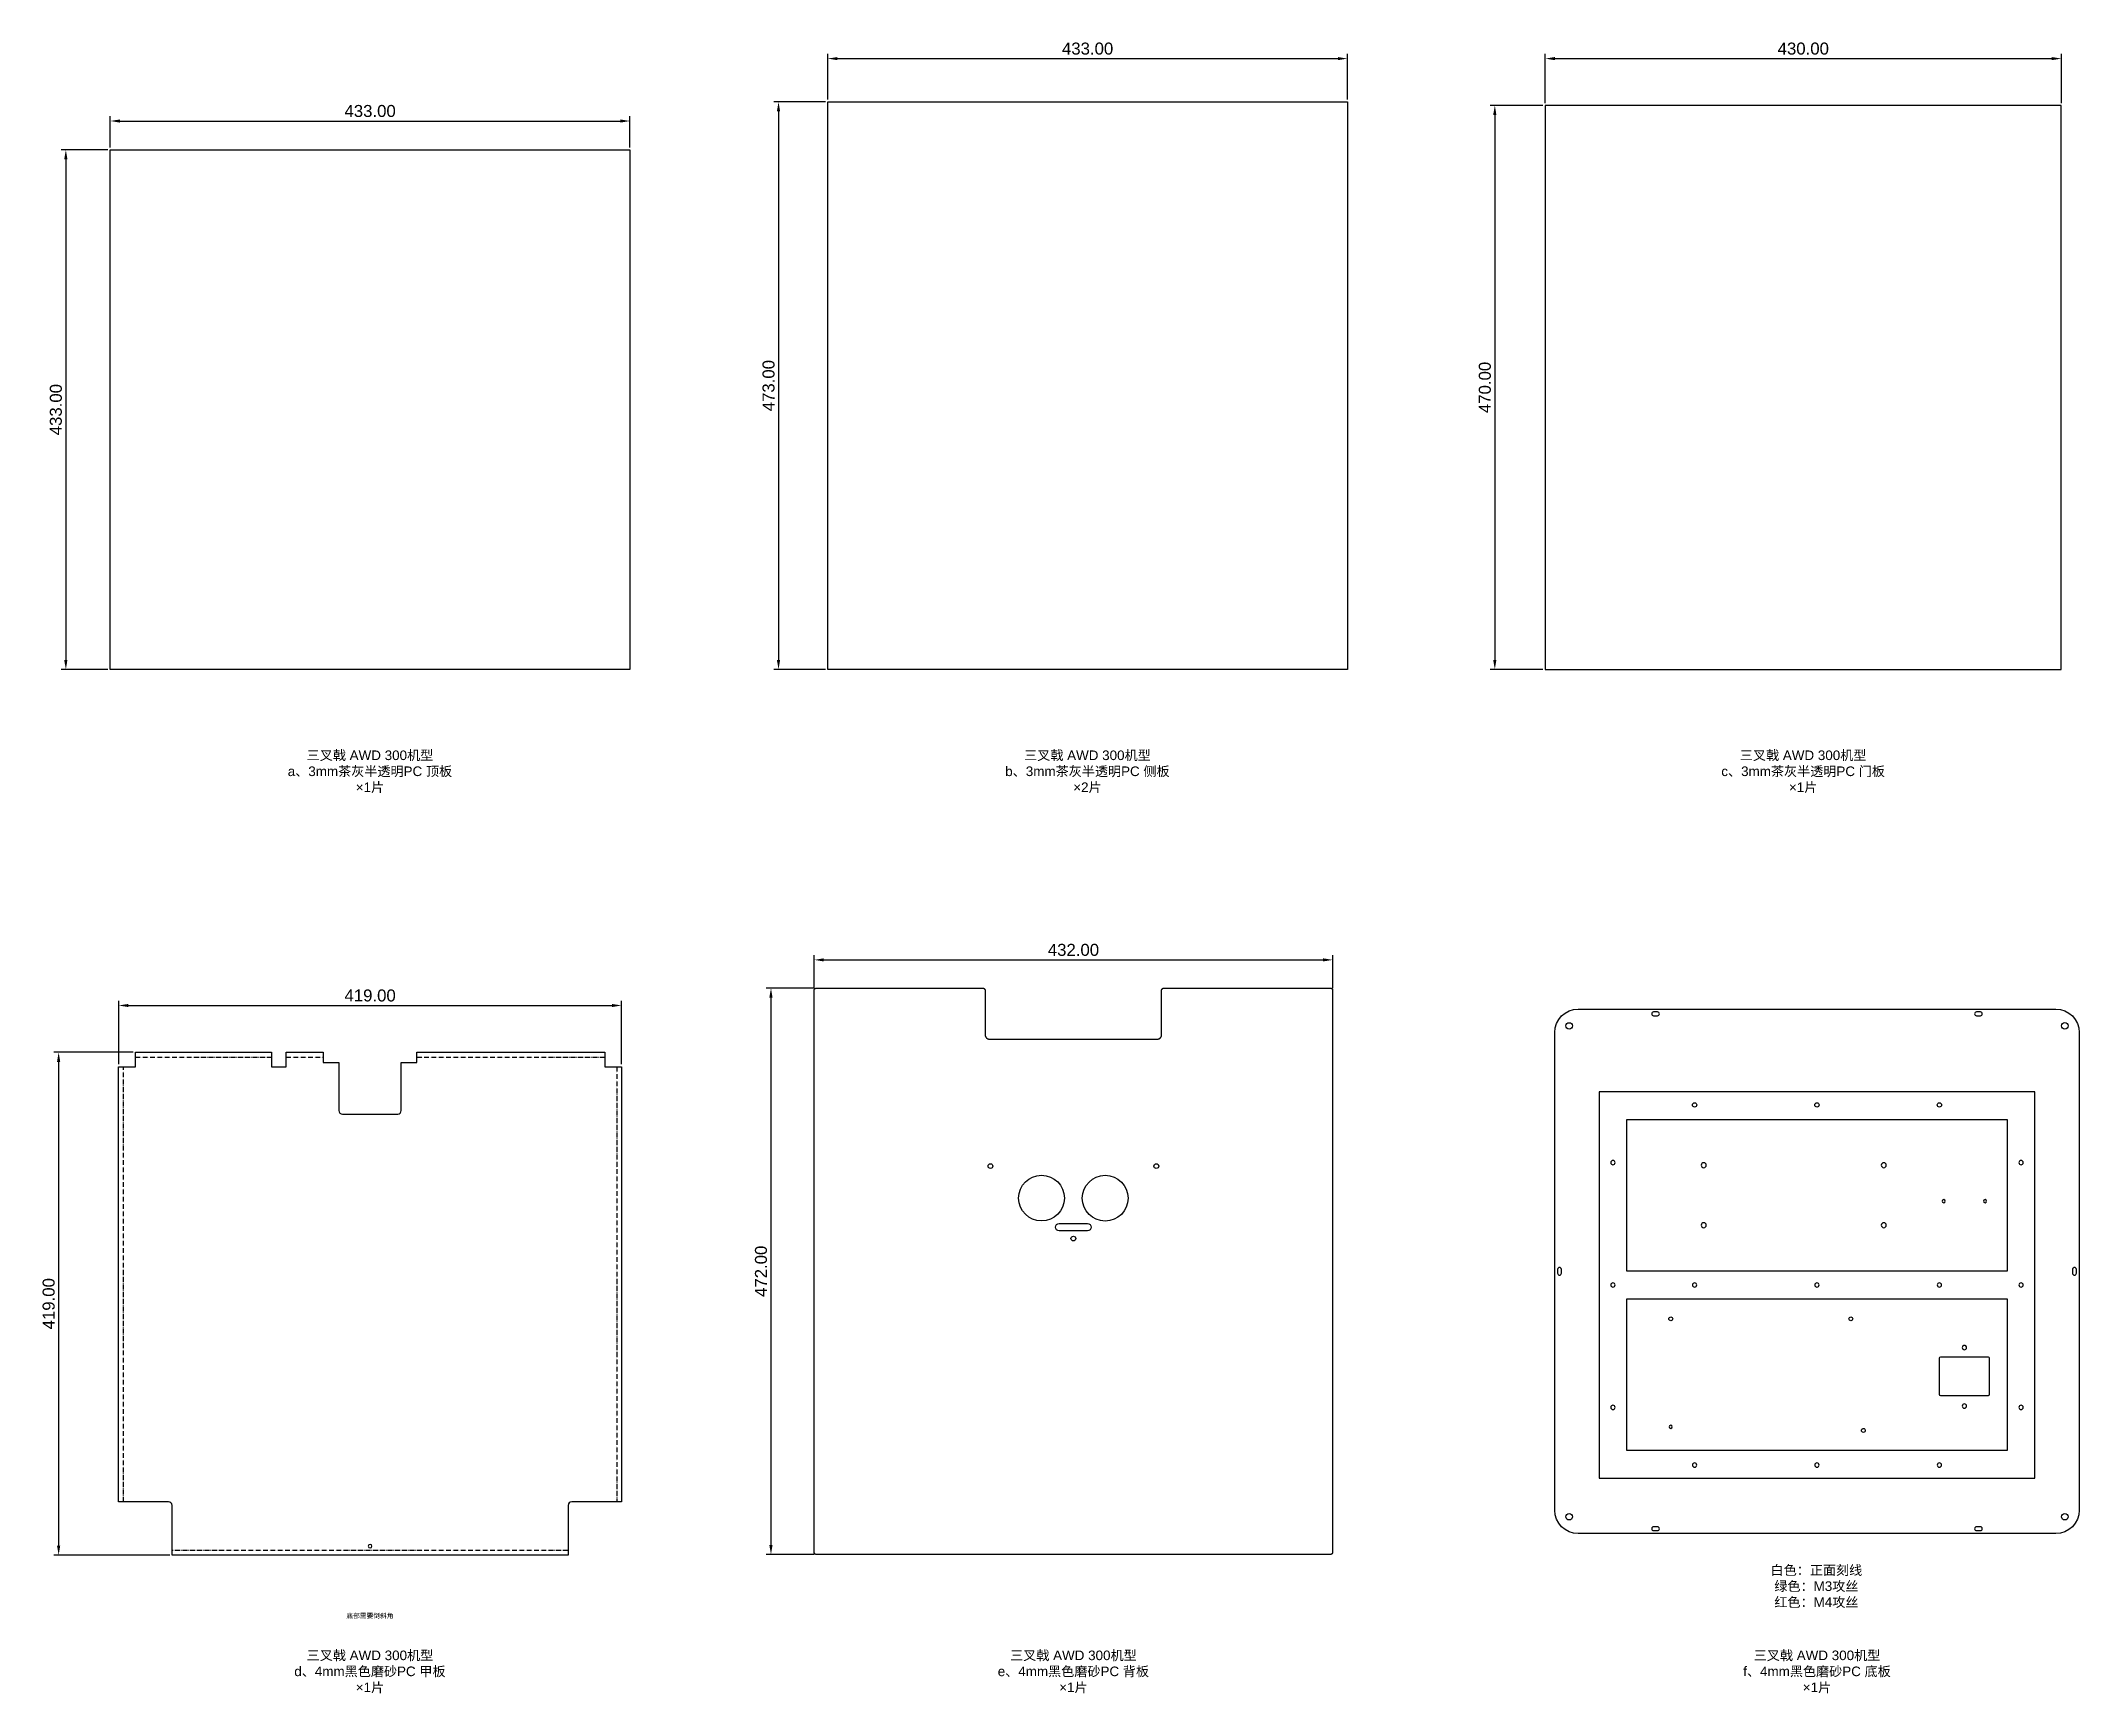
# Model space of a CAD drawing. Header units: millimetres. Extents: x -770 to 928, y -895 to 482.
import ezdxf

# ---------------------------------------------------------------- set-up
doc = ezdxf.new("R2010")
doc.units = ezdxf.units.MM
doc.header["$MEASUREMENT"] = 0
doc.linetypes.add('DashDot', pattern=[6, 4, -1, 0, -1])
doc.layers.add('°Ë¡¢µçÆ÷²Ö', color=7, linetype='Continuous')
doc.layers.add('¶þ¡¢Ãæ°å²¿·Ö$1.PC Ãæ°å²¿·Ö', color=7, linetype='Continuous')
doc.styles.add('Arial Regular', font='arial.ttf')
doc.dimstyles.new('Ä¬ÈÏÖµ', dxfattribs={"dimscale": 4, "dimtxt": 2.5, "dimasz": 2, "dimexe": 1, "dimexo": 0.5, "dimgap": 0.8, "dimtad": 1, "dimtoh": 1, "dimzin": 1, "dimdsep": 46, "dimtxsty": 'Arial Regular', "dimcen": 0.5, "dimadec": 1, "dimazin": 1, "dimtfac": 1, "dimtdec": 4, "dimtix": 1, "dimtofl": 0, "dimtmove": 1, "dimatfit": 3, "dimfxl": 0, "dimtolj": 1, "dimtzin": 1, "dimarcsym": 0})

# ---------------------------------------------------------------- blocks, each defined once
blk = doc.blocks.new('*D1')
at = {"layer": 'Defpoints', "color": 0}
for p in [(306.5, -283.5), (-125.5, -309), (306.5, -309)]:
    blk.add_point(p, dxfattribs=at)
at = {"layer": '¶þ¡¢Ãæ°å²¿·Ö$1.PC Ãæ°å²¿·Ö', "color": 0, "lineweight": -2}
for p, q in [((-125.5, -307), (-125.5, -279.5)), ((-117.5, -283.5), (298.5, -283.5)), ((306.5, -307), (306.5, -279.5))]:
    blk.add_line(p, q, dxfattribs=at)
at = {"layer": '¶þ¡¢Ãæ°å²¿·Ö$1.PC Ãæ°å²¿·Ö', "color": 0}
for points in [[(-117.5, -282.2), (-117.5, -284.8), (-125.5, -283.5)], [(298.5, -284.8), (298.5, -282.2), (306.5, -283.5)]]:
    blk.add_solid(points, dxfattribs=at)
at = {"layer": '¶þ¡¢Ãæ°å²¿·Ö$1.PC Ãæ°å²¿·Ö', "color": 0, "insert": (90.5, -275.2), "char_height": 10, "attachment_point": 5, "style": 'Arial Regular'}
blk.add_mtext('\\A1;432.00', dxfattribs=at)
blk = doc.blocks.new('*D2')
at = {"layer": 'Defpoints', "color": 0}
for p in [(-691, -360.5), (-755, -779.5), (-660.5, -779.5)]:
    blk.add_point(p, dxfattribs=at)
at = {"layer": '¶þ¡¢Ãæ°å²¿·Ö$1.PC Ãæ°å²¿·Ö', "color": 0, "lineweight": -2}
for p, q in [((-693, -360.5), (-759, -360.5)), ((-755, -368.5), (-755, -771.5)), ((-662.5, -779.5), (-759, -779.5))]:
    blk.add_line(p, q, dxfattribs=at)
at = {"layer": '¶þ¡¢Ãæ°å²¿·Ö$1.PC Ãæ°å²¿·Ö', "color": 0}
for points in [[(-753.7, -368.5), (-756.4, -368.5), (-755, -360.5)], [(-756.4, -771.5), (-753.7, -771.5), (-755, -779.5)]]:
    blk.add_solid(points, dxfattribs=at)
at = {"layer": '¶þ¡¢Ãæ°å²¿·Ö$1.PC Ãæ°å²¿·Ö', "color": 0, "insert": (-763.3, -570), "char_height": 10, "attachment_point": 5, "rotation": 90, "style": 'Arial Regular'}
blk.add_mtext('\\A1;419.00', dxfattribs=at)
blk = doc.blocks.new('*D3')
at = {"layer": 'Defpoints', "color": 0}
for p in [(-286, -321.5), (-705, -372.5), (-286, -372.5)]:
    blk.add_point(p, dxfattribs=at)
at = {"layer": '¶þ¡¢Ãæ°å²¿·Ö$1.PC Ãæ°å²¿·Ö', "color": 0, "lineweight": -2}
for p, q in [((-705, -370.5), (-705, -317.5)), ((-697, -321.5), (-294, -321.5)), ((-286, -370.5), (-286, -317.5))]:
    blk.add_line(p, q, dxfattribs=at)
at = {"layer": '¶þ¡¢Ãæ°å²¿·Ö$1.PC Ãæ°å²¿·Ö', "color": 0}
for points in [[(-697, -320.2), (-697, -322.8), (-705, -321.5)], [(-294, -322.8), (-294, -320.2), (-286, -321.5)]]:
    blk.add_solid(points, dxfattribs=at)
at = {"layer": '¶þ¡¢Ãæ°å²¿·Ö$1.PC Ãæ°å²¿·Ö', "color": 0, "insert": (-495.5, -313.2), "char_height": 10, "attachment_point": 5, "style": 'Arial Regular'}
blk.add_mtext('\\A1;419.00', dxfattribs=at)
blk = doc.blocks.new('*D4')
at = {"layer": 'Defpoints', "color": 0}
for p in [(483.6, 428.5), (441.6, -41.5), (483.6, -41.5)]:
    blk.add_point(p, dxfattribs=at)
at = {"layer": '¶þ¡¢Ãæ°å²¿·Ö$1.PC Ãæ°å²¿·Ö', "color": 0, "lineweight": -2}
for p, q in [((481.6, 428.5), (437.6, 428.5)), ((441.6, 420.5), (441.6, -33.5)), ((481.6, -41.5), (437.6, -41.5))]:
    blk.add_line(p, q, dxfattribs=at)
at = {"layer": '¶þ¡¢Ãæ°å²¿·Ö$1.PC Ãæ°å²¿·Ö', "color": 0}
for points in [[(442.9, 420.5), (440.2, 420.5), (441.6, 428.5)], [(440.2, -33.5), (442.9, -33.5), (441.6, -41.5)]]:
    blk.add_solid(points, dxfattribs=at)
at = {"layer": '¶þ¡¢Ãæ°å²¿·Ö$1.PC Ãæ°å²¿·Ö', "color": 0, "insert": (433.3, 193.5), "char_height": 10, "attachment_point": 5, "rotation": 90, "style": 'Arial Regular'}
blk.add_mtext('\\A1;470.00', dxfattribs=at)
blk = doc.blocks.new('*D5')
at = {"layer": 'Defpoints', "color": 0}
for p in [(913.6, 467.5), (483.6, 428.5), (913.6, 428.5)]:
    blk.add_point(p, dxfattribs=at)
at = {"layer": '¶þ¡¢Ãæ°å²¿·Ö$1.PC Ãæ°å²¿·Ö', "color": 0, "lineweight": -2}
for p, q in [((483.6, 430.5), (483.6, 471.5)), ((491.6, 467.5), (905.6, 467.5)), ((913.6, 430.5), (913.6, 471.5))]:
    blk.add_line(p, q, dxfattribs=at)
at = {"layer": '¶þ¡¢Ãæ°å²¿·Ö$1.PC Ãæ°å²¿·Ö', "color": 0}
for points in [[(491.6, 468.8), (491.6, 466.2), (483.6, 467.5)], [(905.6, 466.2), (905.6, 468.8), (913.6, 467.5)]]:
    blk.add_solid(points, dxfattribs=at)
at = {"layer": '¶þ¡¢Ãæ°å²¿·Ö$1.PC Ãæ°å²¿·Ö', "color": 0, "insert": (698.6, 475.8), "char_height": 10, "attachment_point": 5, "style": 'Arial Regular'}
blk.add_mtext('\\A1;430.00', dxfattribs=at)
blk = doc.blocks.new('*D6')
at = {"layer": 'Defpoints', "color": 0}
for p in [(-114.2, 431.5), (-155.2, -41.5), (-114.2, -41.5)]:
    blk.add_point(p, dxfattribs=at)
at = {"layer": '¶þ¡¢Ãæ°å²¿·Ö$1.PC Ãæ°å²¿·Ö', "color": 0, "lineweight": -2}
for p, q in [((-116.2, 431.5), (-159.2, 431.5)), ((-155.2, 423.5), (-155.2, -33.5)), ((-116.2, -41.5), (-159.2, -41.5))]:
    blk.add_line(p, q, dxfattribs=at)
at = {"layer": '¶þ¡¢Ãæ°å²¿·Ö$1.PC Ãæ°å²¿·Ö', "color": 0}
for points in [[(-153.9, 423.5), (-156.6, 423.5), (-155.2, 431.5)], [(-156.6, -33.5), (-153.9, -33.5), (-155.2, -41.5)]]:
    blk.add_solid(points, dxfattribs=at)
at = {"layer": '¶þ¡¢Ãæ°å²¿·Ö$1.PC Ãæ°å²¿·Ö', "color": 0, "insert": (-163.5, 195), "char_height": 10, "attachment_point": 5, "rotation": 90, "style": 'Arial Regular'}
blk.add_mtext('\\A1;473.00', dxfattribs=at)
blk = doc.blocks.new('*D7')
at = {"layer": 'Defpoints', "color": 0}
for p in [(318.8, 467.5), (-114.2, 431.5), (318.8, 431.5)]:
    blk.add_point(p, dxfattribs=at)
at = {"layer": '¶þ¡¢Ãæ°å²¿·Ö$1.PC Ãæ°å²¿·Ö', "color": 0, "lineweight": -2}
for p, q in [((-114.2, 433.5), (-114.2, 471.5)), ((-106.2, 467.5), (310.8, 467.5)), ((318.8, 433.5), (318.8, 471.5))]:
    blk.add_line(p, q, dxfattribs=at)
at = {"layer": '¶þ¡¢Ãæ°å²¿·Ö$1.PC Ãæ°å²¿·Ö', "color": 0}
for points in [[(-106.2, 468.8), (-106.2, 466.2), (-114.2, 467.5)], [(310.8, 466.2), (310.8, 468.8), (318.8, 467.5)]]:
    blk.add_solid(points, dxfattribs=at)
at = {"layer": '¶þ¡¢Ãæ°å²¿·Ö$1.PC Ãæ°å²¿·Ö', "color": 0, "insert": (102.3, 475.8), "char_height": 10, "attachment_point": 5, "style": 'Arial Regular'}
blk.add_mtext('\\A1;433.00', dxfattribs=at)
blk = doc.blocks.new('*D8')
at = {"layer": 'Defpoints', "color": 0}
for p in [(-712, 391.5), (-749, -41.5), (-712, -41.5)]:
    blk.add_point(p, dxfattribs=at)
at = {"layer": '¶þ¡¢Ãæ°å²¿·Ö$1.PC Ãæ°å²¿·Ö', "color": 0, "lineweight": -2}
for p, q in [((-714, 391.5), (-753, 391.5)), ((-749, 383.5), (-749, -33.5)), ((-714, -41.5), (-753, -41.5))]:
    blk.add_line(p, q, dxfattribs=at)
at = {"layer": '¶þ¡¢Ãæ°å²¿·Ö$1.PC Ãæ°å²¿·Ö', "color": 0}
for points in [[(-747.7, 383.5), (-750.4, 383.5), (-749, 391.5)], [(-750.4, -33.5), (-747.7, -33.5), (-749, -41.5)]]:
    blk.add_solid(points, dxfattribs=at)
at = {"layer": '¶þ¡¢Ãæ°å²¿·Ö$1.PC Ãæ°å²¿·Ö', "color": 0, "insert": (-757.3, 175), "char_height": 10, "attachment_point": 5, "rotation": 90, "style": 'Arial Regular'}
blk.add_mtext('\\A1;433.00', dxfattribs=at)
blk = doc.blocks.new('*D9')
at = {"layer": 'Defpoints', "color": 0}
for p in [(-279, 415.5), (-712, 391.5), (-279, 391.5)]:
    blk.add_point(p, dxfattribs=at)
at = {"layer": '¶þ¡¢Ãæ°å²¿·Ö$1.PC Ãæ°å²¿·Ö', "color": 0, "lineweight": -2}
for p, q in [((-712, 393.5), (-712, 419.5)), ((-704, 415.5), (-287, 415.5)), ((-279, 393.5), (-279, 419.5))]:
    blk.add_line(p, q, dxfattribs=at)
at = {"layer": '¶þ¡¢Ãæ°å²¿·Ö$1.PC Ãæ°å²¿·Ö', "color": 0}
for points in [[(-704, 416.8), (-704, 414.2), (-712, 415.5)], [(-287, 414.2), (-287, 416.8), (-279, 415.5)]]:
    blk.add_solid(points, dxfattribs=at)
at = {"layer": '¶þ¡¢Ãæ°å²¿·Ö$1.PC Ãæ°å²¿·Ö', "color": 0, "insert": (-495.5, 423.8), "char_height": 10, "attachment_point": 5, "style": 'Arial Regular'}
blk.add_mtext('\\A1;433.00', dxfattribs=at)
blk = doc.blocks.new('*D10')
at = {"layer": 'Defpoints', "color": 0}
for p in [(-123.5, -307), (-161.5, -779), (-123.5, -779)]:
    blk.add_point(p, dxfattribs=at)
at = {"layer": '¶þ¡¢Ãæ°å²¿·Ö$1.PC Ãæ°å²¿·Ö', "color": 0, "lineweight": -2}
for p, q in [((-125.5, -307), (-165.5, -307)), ((-161.5, -315), (-161.5, -771)), ((-125.5, -779), (-165.5, -779))]:
    blk.add_line(p, q, dxfattribs=at)
at = {"layer": '¶þ¡¢Ãæ°å²¿·Ö$1.PC Ãæ°å²¿·Ö', "color": 0}
for points in [[(-160.2, -315), (-162.9, -315), (-161.5, -307)], [(-162.9, -771), (-160.2, -771), (-161.5, -779)]]:
    blk.add_solid(points, dxfattribs=at)
at = {"layer": '¶þ¡¢Ãæ°å²¿·Ö$1.PC Ãæ°å²¿·Ö', "color": 0, "insert": (-169.8, -543), "char_height": 10, "attachment_point": 5, "rotation": 90, "style": 'Arial Regular'}
blk.add_mtext('\\A1;472.00', dxfattribs=at)

msp = doc.modelspace()

# ---------------------------------------------------------------- linework, layer by layer
at = {"layer": '°Ë¡¢µçÆ÷²Ö', "color": 7}
for p, q in [((867.5, -393.4), (528.499, -393.4)), ((528.499, -393.4), (528.499, -715.4)), ((891.5, -393.4), (867.5, -393.4)), ((891.5, -715.4), (891.5, -393.4)), ((551.499, -542.9), (551.499, -416.4)), ((551.499, -416.4), (868.5, -416.4)), ((868.5, -416.4), (868.5, -542.9)), ((868.5, -542.9), (551.499, -542.9)), ((551.499, -692.4), (551.499, -565.9)), ((551.499, -565.9), (868.5, -565.9)), ((868.5, -565.9), (868.5, -692.4)), ((868.5, -692.4), (551.499, -692.4)), ((528.499, -715.4), (891.5, -715.4))]:
    msp.add_line(p, q, dxfattribs=at)
at = {"layer": '¶þ¡¢Ãæ°å²¿·Ö$1.PC Ãæ°å²¿·Ö', "color": 5}
for p, q in [((-114.241, -41.5), (-114.241, 431.5)), ((-114.241, 431.5), (318.759, 431.5)), ((318.759, 431.5), (318.759, -41.5)), ((913.562, 428.5), (483.562, 428.5)), ((483.562, 428.5), (483.562, -41.5)), ((913.562, -41.5), (913.562, 428.5)), ((-712.044, -41.5), (-712.044, 391.5)), ((-712.044, 391.5), (-279.044, 391.5)), ((-279.044, 391.5), (-279.044, -41.5)), ((-279.044, -41.5), (-712.044, -41.5)), ((318.759, -41.5), (-114.241, -41.5)), ((483.562, -41.5), (913.562, -41.5)), ((-125.544, -309), (-125.543, -308.932)), ((-125.544, -777), (-125.544, -309)), ((-125.543, -308.932), (-125.539, -308.864)), ((-125.539, -308.864), (-125.533, -308.795)), ((-125.533, -308.795), (-125.525, -308.728)), ((-125.525, -308.728), (-125.515, -308.66)), ((-125.515, -308.66), (-125.502, -308.593)), ((-125.502, -308.593), (-125.487, -308.526)), ((-125.487, -308.526), (-125.47, -308.46)), ((-125.47, -308.46), (-125.45, -308.395)), ((-125.45, -308.395), (-125.428, -308.33)), ((-125.428, -308.33), (-125.404, -308.266)), ((-125.404, -308.266), (-125.378, -308.203)), ((-125.378, -308.203), (-125.35, -308.141)), ((-125.35, -308.141), (-125.319, -308.08)), ((-125.319, -308.08), (-125.287, -308.02)), ((-125.287, -308.02), (-125.253, -307.961)), ((-125.253, -307.961), (-125.216, -307.903)), ((-125.216, -307.903), (-125.178, -307.847)), ((-125.178, -307.847), (-125.137, -307.792)), ((-125.137, -307.792), (-125.095, -307.738)), ((-125.095, -307.738), (-125.051, -307.686)), ((-125.051, -307.686), (-125.005, -307.635)), ((-125.005, -307.635), (-124.958, -307.586)), ((-124.958, -307.586), (-124.909, -307.538)), ((-124.909, -307.538), (-124.858, -307.493)), ((-124.858, -307.493), (-124.806, -307.449)), ((-124.806, -307.449), (-124.752, -307.406)), ((-124.752, -307.406), (-124.697, -307.366)), ((-124.697, -307.366), (-124.641, -307.328)), ((-124.641, -307.328), (-124.583, -307.291)), ((-124.583, -307.291), (-124.524, -307.257)), ((-124.524, -307.257), (-124.464, -307.224)), ((-124.464, -307.224), (-124.403, -307.194)), ((-124.403, -307.194), (-124.34, -307.166)), ((-124.34, -307.166), (-124.277, -307.139)), ((-124.277, -307.139), (-124.213, -307.115)), ((-124.213, -307.115), (-124.149, -307.094)), ((-124.149, -307.094), (-124.083, -307.074)), ((-124.083, -307.074), (-124.017, -307.057)), ((-124.017, -307.057), (-123.951, -307.042)), ((-123.951, -307.042), (-123.884, -307.029)), ((-123.884, -307.029), (-123.816, -307.019)), ((-123.816, -307.019), (-123.748, -307.01)), ((-123.748, -307.01), (-123.68, -307.005)), ((-123.68, -307.005), (-123.612, -307.001)), ((-123.612, -307.001), (-123.544, -307)), ((-123.544, -307), (-98.544, -307)), ((-98.544, -307), (14.933, -307)), ((14.933, -307), (15.002, -307.001)), ((15.002, -307.001), (15.07, -307.005)), ((15.07, -307.005), (15.138, -307.01)), ((15.138, -307.01), (15.206, -307.019)), ((15.206, -307.019), (15.273, -307.029)), ((15.273, -307.029), (15.34, -307.042)), ((15.34, -307.042), (15.407, -307.057)), ((15.407, -307.057), (15.473, -307.074)), ((15.473, -307.074), (15.538, -307.094)), ((15.538, -307.094), (15.603, -307.115)), ((15.603, -307.115), (15.667, -307.139)), ((15.667, -307.139), (15.73, -307.166)), ((15.73, -307.166), (15.792, -307.194)), ((15.792, -307.194), (15.853, -307.224)), ((15.853, -307.224), (15.914, -307.257)), ((15.914, -307.257), (15.973, -307.291)), ((15.973, -307.291), (16.03, -307.328)), ((16.03, -307.328), (16.087, -307.366)), ((16.087, -307.366), (16.142, -307.406)), ((16.142, -307.406), (16.196, -307.449)), ((16.196, -307.449), (16.248, -307.493)), ((16.248, -307.493), (16.298, -307.538)), ((16.298, -307.538), (16.348, -307.586)), ((16.348, -307.586), (16.395, -307.635)), ((16.395, -307.635), (16.441, -307.686)), ((16.441, -307.686), (16.485, -307.738)), ((16.485, -307.738), (16.527, -307.792)), ((16.527, -307.792), (16.567, -307.847)), ((16.567, -307.847), (16.606, -307.903)), ((16.606, -307.903), (16.642, -307.961)), ((16.642, -307.961), (16.677, -308.02)), ((16.677, -308.02), (16.709, -308.08)), ((16.709, -308.08), (16.74, -308.141)), ((16.74, -308.141), (16.768, -308.203)), ((16.768, -308.203), (16.794, -308.266)), ((16.794, -308.266), (16.818, -308.33)), ((16.818, -308.33), (16.84, -308.395)), ((16.84, -308.395), (16.859, -308.46)), ((16.859, -308.46), (16.876, -308.526)), ((16.876, -308.526), (16.892, -308.593)), ((16.892, -308.593), (16.904, -308.66)), ((16.904, -308.66), (16.915, -308.728)), ((16.915, -308.728), (16.923, -308.795)), ((16.923, -308.795), (16.929, -308.864)), ((16.929, -308.864), (16.932, -308.932)), ((16.932, -308.932), (16.933, -309)), ((16.933, -309), (16.933, -346)), ((163.933, -309), (163.935, -308.932)), ((163.933, -346), (163.933, -309)), ((163.935, -308.932), (163.938, -308.864)), ((163.938, -308.864), (163.944, -308.795)), ((163.944, -308.795), (163.952, -308.728)), ((163.952, -308.728), (163.962, -308.66)), ((163.962, -308.66), (163.975, -308.593)), ((163.975, -308.593), (163.99, -308.526)), ((163.99, -308.526), (164.008, -308.46)), ((164.008, -308.46), (164.027, -308.395)), ((164.027, -308.395), (164.049, -308.33)), ((164.049, -308.33), (164.073, -308.266)), ((164.073, -308.266), (164.099, -308.203)), ((164.099, -308.203), (164.127, -308.141)), ((164.127, -308.141), (164.158, -308.08)), ((164.158, -308.08), (164.19, -308.02)), ((164.19, -308.02), (164.225, -307.961)), ((164.225, -307.961), (164.261, -307.903)), ((164.261, -307.903), (164.299, -307.847)), ((164.299, -307.847), (164.34, -307.792)), ((164.34, -307.792), (164.382, -307.738)), ((164.382, -307.738), (164.426, -307.686)), ((164.426, -307.686), (164.472, -307.635)), ((164.472, -307.635), (164.519, -307.586)), ((164.519, -307.586), (164.568, -307.538)), ((164.568, -307.538), (164.619, -307.493)), ((164.619, -307.493), (164.671, -307.449)), ((164.671, -307.449), (164.725, -307.406)), ((164.725, -307.406), (164.78, -307.366)), ((164.78, -307.366), (164.836, -307.328)), ((164.836, -307.328), (164.894, -307.291)), ((164.894, -307.291), (164.953, -307.257)), ((164.953, -307.257), (165.013, -307.224)), ((165.013, -307.224), (165.074, -307.194)), ((165.074, -307.194), (165.137, -307.166)), ((165.137, -307.166), (165.2, -307.139)), ((165.2, -307.139), (165.264, -307.115)), ((165.264, -307.115), (165.328, -307.094)), ((165.328, -307.094), (165.394, -307.074)), ((165.394, -307.074), (165.46, -307.057)), ((165.46, -307.057), (165.526, -307.042)), ((165.526, -307.042), (165.594, -307.029)), ((165.594, -307.029), (165.661, -307.019)), ((165.661, -307.019), (165.729, -307.01)), ((165.729, -307.01), (165.797, -307.005)), ((165.797, -307.005), (165.865, -307.001)), ((165.865, -307.001), (165.933, -307)), ((165.933, -307), (279.456, -307)), ((279.456, -307), (304.456, -307)), ((304.456, -307), (304.525, -307.001)), ((304.525, -307.001), (304.593, -307.005)), ((304.593, -307.005), (304.661, -307.01)), ((304.661, -307.01), (304.729, -307.019)), ((304.729, -307.019), (304.796, -307.029)), ((304.796, -307.029), (304.863, -307.042)), ((304.863, -307.042), (304.93, -307.057)), ((304.93, -307.057), (304.996, -307.074)), ((304.996, -307.074), (305.061, -307.094)), ((305.061, -307.094), (305.126, -307.115)), ((305.126, -307.115), (305.19, -307.139)), ((305.19, -307.139), (305.253, -307.166)), ((305.253, -307.166), (305.315, -307.194)), ((305.315, -307.194), (305.376, -307.224)), ((305.376, -307.224), (305.437, -307.257)), ((305.437, -307.257), (305.495, -307.291)), ((305.495, -307.291), (305.553, -307.328)), ((305.553, -307.328), (305.61, -307.366)), ((305.61, -307.366), (305.665, -307.406)), ((305.665, -307.406), (305.718, -307.449)), ((305.718, -307.449), (305.771, -307.493)), ((305.771, -307.493), (305.821, -307.538)), ((305.821, -307.538), (305.871, -307.586)), ((305.871, -307.586), (305.918, -307.635)), ((305.918, -307.635), (305.964, -307.686)), ((305.964, -307.686), (306.008, -307.738)), ((306.008, -307.738), (306.05, -307.792)), ((306.05, -307.792), (306.09, -307.847)), ((306.09, -307.847), (306.129, -307.903)), ((306.129, -307.903), (306.165, -307.961)), ((306.165, -307.961), (306.2, -308.02)), ((306.2, -308.02), (306.232, -308.08)), ((306.232, -308.08), (306.262, -308.141)), ((306.262, -308.141), (306.291, -308.203)), ((306.291, -308.203), (306.317, -308.266)), ((306.317, -308.266), (306.341, -308.33)), ((306.341, -308.33), (306.363, -308.395)), ((306.363, -308.395), (306.382, -308.46)), ((306.382, -308.46), (306.399, -308.526)), ((306.399, -308.526), (306.414, -308.593)), ((306.414, -308.593), (306.427, -308.66)), ((306.427, -308.66), (306.438, -308.728)), ((306.438, -308.728), (306.446, -308.795)), ((306.446, -308.795), (306.452, -308.864)), ((306.452, -308.864), (306.455, -308.932)), ((306.455, -308.932), (306.456, -309)), ((306.456, -309), (306.456, -777)), ((511, -324.5, -582.048), (909, -324.5, -582.048)), ((577.1, -326.9, -582.048), (573.9, -326.9, -582.048)), ((573.9, -330.1, -582.048), (577.1, -330.1, -582.048)), ((846.1, -326.9, -582.048), (842.9, -326.9, -582.048)), ((842.9, -330.1, -582.048), (846.1, -330.1, -582.048)), ((16.933, -346), (16.935, -346.119)), ((16.935, -346.119), (16.942, -346.239)), ((16.942, -346.239), (16.952, -346.358)), ((16.952, -346.358), (16.966, -346.477)), ((16.966, -346.477), (16.984, -346.595)), ((16.984, -346.595), (17.007, -346.712)), ((17.007, -346.712), (17.033, -346.829)), ((17.033, -346.829), (17.063, -346.944)), ((17.063, -346.944), (17.097, -347.059)), ((17.097, -347.059), (17.135, -347.172)), ((17.135, -347.172), (17.177, -347.284)), ((17.177, -347.284), (17.223, -347.394)), ((17.223, -347.394), (17.273, -347.503)), ((17.273, -347.503), (17.326, -347.61)), ((17.326, -347.61), (17.383, -347.715)), ((17.383, -347.715), (17.443, -347.819)), ((17.443, -347.819), (17.507, -347.92)), ((17.507, -347.92), (17.574, -348.018)), ((17.574, -348.018), (17.645, -348.115)), ((17.645, -348.115), (17.718, -348.209)), ((17.718, -348.209), (17.795, -348.3)), ((17.795, -348.3), (17.875, -348.389)), ((17.875, -348.389), (17.958, -348.475)), ((17.958, -348.475), (18.044, -348.558)), ((18.044, -348.558), (18.133, -348.638)), ((18.133, -348.638), (18.225, -348.715)), ((18.225, -348.715), (18.319, -348.789)), ((18.319, -348.789), (18.415, -348.859)), ((18.415, -348.859), (18.514, -348.927)), ((18.514, -348.927), (18.615, -348.99)), ((18.615, -348.99), (18.718, -349.051)), ((18.718, -349.051), (18.823, -349.108)), ((18.823, -349.108), (18.93, -349.161)), ((18.93, -349.161), (19.039, -349.21)), ((19.039, -349.21), (19.149, -349.256)), ((19.149, -349.256), (19.261, -349.298)), ((19.261, -349.298), (19.375, -349.336)), ((19.375, -349.336), (19.489, -349.37)), ((19.489, -349.37), (19.605, -349.4)), ((19.605, -349.4), (19.721, -349.427)), ((19.721, -349.427), (19.839, -349.449)), ((19.839, -349.449), (19.957, -349.467)), ((19.957, -349.467), (20.075, -349.482)), ((20.075, -349.482), (20.195, -349.492)), ((20.195, -349.492), (20.314, -349.498)), ((20.314, -349.498), (20.433, -349.5)), ((20.433, -349.5), (160.433, -349.5)), ((160.433, -349.5), (160.553, -349.498)), ((160.553, -349.498), (160.672, -349.492)), ((160.672, -349.492), (160.791, -349.482)), ((160.791, -349.482), (160.91, -349.467)), ((160.91, -349.467), (161.028, -349.449)), ((161.028, -349.449), (161.145, -349.427)), ((161.145, -349.427), (161.262, -349.4)), ((161.262, -349.4), (161.378, -349.37)), ((161.378, -349.37), (161.492, -349.336)), ((161.492, -349.336), (161.605, -349.298)), ((161.605, -349.298), (161.717, -349.256)), ((161.717, -349.256), (161.828, -349.21)), ((161.828, -349.21), (161.937, -349.161)), ((161.937, -349.161), (162.044, -349.108)), ((162.044, -349.108), (162.149, -349.051)), ((162.149, -349.051), (162.252, -348.99)), ((162.252, -348.99), (162.353, -348.927)), ((162.353, -348.927), (162.452, -348.859)), ((162.452, -348.859), (162.548, -348.789)), ((162.548, -348.789), (162.642, -348.715)), ((162.642, -348.715), (162.734, -348.638)), ((162.734, -348.638), (162.822, -348.558)), ((162.822, -348.558), (162.908, -348.475)), ((162.908, -348.475), (162.991, -348.389)), ((162.991, -348.389), (163.071, -348.3)), ((163.071, -348.3), (163.148, -348.209)), ((163.148, -348.209), (163.222, -348.115)), ((163.222, -348.115), (163.293, -348.018)), ((163.293, -348.018), (163.36, -347.92)), ((163.36, -347.92), (163.424, -347.819)), ((163.424, -347.819), (163.484, -347.715)), ((163.484, -347.715), (163.541, -347.61)), ((163.541, -347.61), (163.594, -347.503)), ((163.594, -347.503), (163.644, -347.394)), ((163.644, -347.394), (163.689, -347.284)), ((163.689, -347.284), (163.731, -347.172)), ((163.731, -347.172), (163.769, -347.059)), ((163.769, -347.059), (163.804, -346.944)), ((163.804, -346.944), (163.834, -346.829)), ((163.834, -346.829), (163.86, -346.712)), ((163.86, -346.712), (163.882, -346.595)), ((163.882, -346.595), (163.901, -346.477)), ((163.901, -346.477), (163.915, -346.358)), ((163.915, -346.358), (163.925, -346.239)), ((163.925, -346.239), (163.931, -346.119)), ((163.931, -346.119), (163.933, -346)), ((491.5, -742, -582.048), (491.5, -344, -582.048)), ((928.5, -344, -582.048), (928.5, -742, -582.048)), ((-705.044, -735), (-705.044, -372.5)), ((-705.044, -372.5), (-691.044, -372.5)), ((-691.044, -372.5), (-691.044, -360.5)), ((-691.044, -360.5), (-577.544, -360.5)), ((-577.544, -360.5), (-577.544, -372.5)), ((-577.544, -372.5), (-565.544, -372.5)), ((-565.544, -372.5), (-565.544, -360.5)), ((-565.544, -360.5), (-534.544, -360.5)), ((-534.544, -360.5), (-534.544, -369)), ((-534.544, -369), (-521.544, -369)), ((-521.544, -369), (-521.544, -409)), ((-469.544, -409), (-469.544, -369)), ((-469.544, -369), (-456.544, -369)), ((-456.544, -369), (-456.544, -360.5)), ((-456.544, -360.5), (-300.044, -360.5)), ((-300.044, -360.5), (-300.044, -372.5)), ((-300.044, -372.5), (-286.044, -372.5)), ((-286.044, -372.5), (-286.044, -735)), ((-518.544, -412), (-472.544, -412)), ((78.635, -503.201), (102.232, -503.201)), ((102.232, -509.201), (78.635, -509.201)), ((493.9, -541.4, -582.048), (493.9, -544.6, -582.048)), ((497.1, -544.6, -582.048), (497.1, -541.4, -582.048)), ((922.899, -541.4, -582.048), (922.899, -544.6, -582.048)), ((926.099, -544.6, -582.048), (926.099, -541.4, -582.048)), ((811.833, -615.49, -582.048), (811.833, -645.49, -582.048)), ((852.833, -614.49, -582.048), (812.833, -614.49, -582.048)), ((853.833, -645.49, -582.048), (853.833, -615.49, -582.048)), ((812.833, -646.49, -582.048), (852.833, -646.49, -582.048)), ((-663.544, -735), (-705.044, -735)), ((-660.544, -779.5), (-660.544, -738)), ((-330.544, -738), (-330.544, -779.5)), ((-286.044, -735), (-327.544, -735)), ((909, -761.5, -582.048), (511, -761.5, -582.048)), ((577.1, -755.9, -582.048), (573.9, -755.9, -582.048)), ((573.9, -759.1, -582.048), (577.1, -759.1, -582.048)), ((846.1, -755.9, -582.048), (842.9, -755.9, -582.048)), ((842.9, -759.1, -582.048), (846.1, -759.1, -582.048)), ((-330.544, -779.5), (-660.544, -779.5)), ((-125.543, -777.068), (-125.544, -777)), ((-125.539, -777.136), (-125.543, -777.068)), ((-125.533, -777.205), (-125.539, -777.136)), ((-125.525, -777.272), (-125.533, -777.205)), ((-125.515, -777.34), (-125.525, -777.272)), ((-125.502, -777.407), (-125.515, -777.34)), ((-125.487, -777.474), (-125.502, -777.407)), ((-125.47, -777.54), (-125.487, -777.474)), ((-125.45, -777.605), (-125.47, -777.54)), ((-125.428, -777.67), (-125.45, -777.605)), ((-125.404, -777.734), (-125.428, -777.67)), ((-125.378, -777.797), (-125.404, -777.734)), ((-125.35, -777.859), (-125.378, -777.797)), ((-125.319, -777.92), (-125.35, -777.859)), ((-125.287, -777.98), (-125.319, -777.92)), ((-125.253, -778.039), (-125.287, -777.98)), ((-125.216, -778.097), (-125.253, -778.039)), ((-125.178, -778.153), (-125.216, -778.097)), ((-125.137, -778.208), (-125.178, -778.153)), ((-125.095, -778.262), (-125.137, -778.208)), ((-125.051, -778.314), (-125.095, -778.262)), ((-125.005, -778.365), (-125.051, -778.314)), ((-124.958, -778.414), (-125.005, -778.365)), ((-124.909, -778.462), (-124.958, -778.414)), ((-124.858, -778.507), (-124.909, -778.462)), ((-124.806, -778.551), (-124.858, -778.507)), ((-124.752, -778.594), (-124.806, -778.551)), ((-124.697, -778.634), (-124.752, -778.594)), ((-124.641, -778.672), (-124.697, -778.634)), ((-124.583, -778.709), (-124.641, -778.672)), ((-124.524, -778.743), (-124.583, -778.709)), ((-124.464, -778.776), (-124.524, -778.743)), ((-124.403, -778.806), (-124.464, -778.776)), ((-124.34, -778.834), (-124.403, -778.806)), ((-124.277, -778.861), (-124.34, -778.834)), ((-124.213, -778.885), (-124.277, -778.861)), ((-124.149, -778.906), (-124.213, -778.885)), ((-124.083, -778.926), (-124.149, -778.906)), ((-124.017, -778.943), (-124.083, -778.926)), ((-123.951, -778.958), (-124.017, -778.943)), ((-123.884, -778.971), (-123.951, -778.958)), ((-123.816, -778.981), (-123.884, -778.971)), ((-123.748, -778.99), (-123.816, -778.981)), ((-123.68, -778.995), (-123.748, -778.99)), ((-123.612, -778.999), (-123.68, -778.995)), ((-123.544, -779), (-123.612, -778.999)), ((304.456, -779), (-123.544, -779)), ((304.525, -778.999), (304.456, -779)), ((304.593, -778.995), (304.525, -778.999)), ((304.661, -778.99), (304.593, -778.995)), ((304.729, -778.981), (304.661, -778.99)), ((304.796, -778.971), (304.729, -778.981)), ((304.863, -778.958), (304.796, -778.971)), ((304.93, -778.943), (304.863, -778.958)), ((304.996, -778.926), (304.93, -778.943)), ((305.061, -778.906), (304.996, -778.926)), ((305.126, -778.885), (305.061, -778.906)), ((305.19, -778.861), (305.126, -778.885)), ((305.253, -778.834), (305.19, -778.861)), ((305.315, -778.806), (305.253, -778.834)), ((305.376, -778.776), (305.315, -778.806)), ((305.437, -778.743), (305.376, -778.776)), ((305.495, -778.709), (305.437, -778.743)), ((305.553, -778.672), (305.495, -778.709)), ((305.61, -778.634), (305.553, -778.672)), ((305.665, -778.594), (305.61, -778.634)), ((305.718, -778.551), (305.665, -778.594)), ((305.771, -778.507), (305.718, -778.551)), ((305.821, -778.462), (305.771, -778.507)), ((305.871, -778.414), (305.821, -778.462)), ((305.918, -778.365), (305.871, -778.414)), ((305.964, -778.314), (305.918, -778.365)), ((306.008, -778.262), (305.964, -778.314)), ((306.05, -778.208), (306.008, -778.262)), ((306.09, -778.153), (306.05, -778.208)), ((306.129, -778.097), (306.09, -778.153)), ((306.165, -778.039), (306.129, -778.097)), ((306.2, -777.98), (306.165, -778.039)), ((306.232, -777.92), (306.2, -777.98)), ((306.262, -777.859), (306.232, -777.92)), ((306.291, -777.797), (306.262, -777.859)), ((306.317, -777.734), (306.291, -777.797)), ((306.341, -777.67), (306.317, -777.734)), ((306.363, -777.605), (306.341, -777.67)), ((306.382, -777.54), (306.363, -777.605)), ((306.399, -777.474), (306.382, -777.54)), ((306.414, -777.407), (306.399, -777.474)), ((306.427, -777.34), (306.414, -777.407)), ((306.438, -777.272), (306.427, -777.34)), ((306.446, -777.205), (306.438, -777.272)), ((306.452, -777.136), (306.446, -777.205)), ((306.455, -777.068), (306.452, -777.136)), ((306.456, -777), (306.455, -777.068))]:
    msp.add_line(p, q, dxfattribs=at)
at = {"layer": '¶þ¡¢Ãæ°å²¿·Ö$1.PC Ãæ°å²¿·Ö', "color": 5, "linetype": 'DashDot'}
for p, q in [((-701.044, -735), (-701.044, -372.5)), ((-691.044, -364.5), (-577.544, -364.5)), ((-565.544, -364.5), (-534.544, -364.5)), ((-456.544, -364.5), (-300.044, -364.5)), ((-290.044, -372.5), (-290.044, -735)), ((-330.544, -775.5), (-660.544, -775.5))]:
    msp.add_line(p, q, dxfattribs=at)
at = {"layer": '¶þ¡¢Ãæ°å²¿·Ö$1.PC Ãæ°å²¿·Ö', "color": 5}
for centre, radius in [((503.499, -338.513, -582.048), 2.7), ((916.499, -338.5, -582.048), 2.7), ((21.333, -455.3), 2), ((159.533, -455.3), 2), ((63.903, -481.997), 19.05), ((63.903, -481.997), 19.05), ((116.943, -482.048), 19.05), ((90.433, -515.7), 2), ((90.433, -515.7), 2), ((588.167, -582.581, -582.048), 1.6), ((738.167, -582.581, -582.048), 1.6), ((748.667, -675.581, -582.048), 1.6), ((503.5, -747.488, -582.048), 2.7), ((916.499, -747.488, -582.048), 2.7)]:
    msp.add_circle(centre, radius, dxfattribs=at)
at = {"layer": '¶þ¡¢Ãæ°å²¿·Ö$1.PC Ãæ°å²¿·Ö', "color": 1}
for centre in [(608, -404.4, -582.048), (710, -404.4, -582.048), (812, -404.4, -582.048)]:
    msp.add_circle(centre, 1.8, dxfattribs=at)
at = {"layer": '¶þ¡¢Ãæ°å²¿·Ö$1.PC Ãæ°å²¿·Ö', "color": 1, "extrusion": (0, 0, -1)}
for centre in [(-539.999, -452.4, 582.048), (-880, -452.4, 582.048), (-539.999, -554.4, 582.048), (-608, -554.4, 582.048), (-710, -554.4, 582.048), (-812, -554.4, 582.048), (-879.999, -554.4, 582.048), (-832.833, -606.49, 582.048), (-539.999, -656.4, 582.048), (-832.833, -655.24, 582.048), (-879.999, -656.4, 582.048), (-608, -704.4, 582.048), (-710, -704.4, 582.048), (-812, -704.4, 582.048)]:
    msp.add_circle(centre, 1.8, dxfattribs=at)
at = {"layer": '¶þ¡¢Ãæ°å²¿·Ö$1.PC Ãæ°å²¿·Ö', "color": 5, "extrusion": (0, 0, -1)}
for centre, radius in [((-615.667, -454.582, 582.048), 2.1), ((-765.667, -454.582, 582.048), 2.1), ((-615.667, -504.582, 582.048), 2.1), ((-765.667, -504.582, 582.048), 2.1), ((-588.167, -672.581, 582.048), 1.3), ((495.544, -772), 1.5)]:
    msp.add_circle(centre, radius, dxfattribs=at)
at = {"layer": '¶þ¡¢Ãæ°å²¿·Ö$1.PC Ãæ°å²¿·Ö', "color": 3, "extrusion": (0, 0, -1)}
for centre in [(-815.608, -484.582, 582.048), (-850.058, -484.582, 582.048)]:
    msp.add_circle(centre, 1.3, dxfattribs=at)
at = {"layer": '¶þ¡¢Ãæ°å²¿·Ö$1.PC Ãæ°å²¿·Ö', "color": 5, "extrusion": (0, 0, -1)}
for centre, radius, start, end in [((-511, -344, 582.048), 19.5, 360, 90), ((-909, -344, 582.048), 19.5, 90, 180), ((-78.635, -506.201), 3, 270, 90), ((-102.232, -506.201), 3, 90, 270), ((-909, -742, 582.048), 19.5, 180, 270)]:
    msp.add_arc(centre, radius, start, end, dxfattribs=at)
at = {"layer": '¶þ¡¢Ãæ°å²¿·Ö$1.PC Ãæ°å²¿·Ö', "color": 5}
for centre, radius, start, end in [((573.9, -328.5, -582.048), 1.6, 90, 270), ((577.1, -328.5, -582.048), 1.6, 0, 90), ((577.1, -328.5, -582.048), 1.6, 270, 0), ((842.9, -328.5, -582.048), 1.6, 90, 270), ((846.1, -328.5, -582.048), 1.6, 360, 90), ((846.1, -328.5, -582.048), 1.6, 270, 0), ((-518.544, -409), 3, 180, 270), ((-472.544, -409), 3, 270, 0), ((495.5, -541.4, -582.048), 1.6, 90, 180), ((495.5, -541.4, -582.048), 1.6, 0, 90), ((924.499, -541.4, -582.048), 1.6, 90, 180), ((924.499, -541.4, -582.048), 1.6, 360, 90), ((495.5, -544.6, -582.048), 1.6, 180, 0), ((924.499, -544.6, -582.048), 1.6, 180, 0), ((812.833, -615.49, -582.048), 1, 90, 180), ((852.833, -615.49, -582.048), 1, 360, 90), ((812.833, -645.49, -582.048), 1, 180, 270), ((852.833, -645.49, -582.048), 1, 270, 360), ((-663.544, -738), 3, 0, 90), ((-327.544, -738), 3, 90, 180), ((573.9, -757.5, -582.048), 1.6, 90, 270), ((577.1, -757.5, -582.048), 1.6, 360, 90), ((577.1, -757.5, -582.048), 1.6, 270, 360), ((842.9, -757.5, -582.048), 1.6, 90, 270), ((846.1, -757.5, -582.048), 1.6, 0, 90), ((846.1, -757.5, -582.048), 1.6, 270, 360)]:
    msp.add_arc(centre, radius, start, end, dxfattribs=at)
at = {"layer": '¶þ¡¢Ãæ°å²¿·Ö$1.PC Ãæ°å²¿·Ö', "color": 5, "extrusion": (-1.40751e-14, -1.40751e-14, -1)}
msp.add_arc((-511, -742, 582.048), 19.5, 270, 0, dxfattribs=at)

# ---------------------------------------------------------------- texts
at = {"layer": '¶þ¡¢Ãæ°å²¿·Ö$1.PC Ãæ°å²¿·Ö', "color": 5, "attachment_point": 2, "style": 'Arial Regular'}
for s, insert, char_height, width in [('{\\fArial;三}{\\fArial;叉}{\\fArial;戟 AWD 300}{\\fArial;机}{\\fArial;型}\\P{\\fArial;a}{\\fArial;、3mm}{\\fArial;茶}{\\fArial;灰}{\\fArial;半}{\\fArial;透}{\\fArial;明PC }{\\fArial;顶}{\\fArial;板}\\P{\\fArial;×1}{\\fArial;片}\\P', (-495.652, -109), 8, 291.91304), ('{\\fArial;三}{\\fArial;叉}{\\fArial;戟 AWD 300}{\\fArial;机}{\\fArial;型}\\P{\\fArial;b}{\\fArial;、3mm}{\\fArial;茶}{\\fArial;灰}{\\fArial;半}{\\fArial;透}{\\fArial;明PC }{\\fArial;侧}{\\fArial;板}\\P{\\fArial;×2}{\\fArial;片}\\P', (102.151, -109), 8, 291.30435), ('{\\fArial;三}{\\fArial;叉}{\\fArial;戟 AWD 300}{\\fArial;机}{\\fArial;型}\\P{\\fArial;c}{\\fArial;、3mm}{\\fArial;茶}{\\fArial;灰}{\\fArial;半}{\\fArial;透}{\\fArial;明PC }{\\fArial;门}{\\fArial;板}\\P{\\fArial;×1}{\\fArial;片}\\P', (698.454, -109), 8, 290.6087), ('{\\fArial;白}{\\fArial;色}{\\fArial;：}{\\fArial;正}{\\fArial;面}{\\fArial;刻}{\\fArial;线}\\P{\\fArial;绿}{\\fArial;色}{\\fArial;：M3}{\\fArial;攻}{\\fArial;丝}\\P{\\fArial;红}{\\fArial;色}{\\fArial;：M4}{\\fArial;攻}{\\fArial;丝}\\P', (709.5, -788), 8, 169.47826), ('底部需要倒斜角', (-495.652, -828), 4, 84.73913), ('{\\fArial;三}{\\fArial;叉}{\\fArial;戟 AWD 300}{\\fArial;机}{\\fArial;型}\\P{\\fArial;d}{\\fArial;、4mm}{\\fArial;黑}{\\fArial;色}{\\fArial;磨}{\\fArial;砂PC }{\\fArial;甲}{\\fArial;板}\\P{\\fArial;×1}{\\fArial;片}\\P', (-495.652, -859), 8, 269.73913), ('{\\fArial;三}{\\fArial;叉}{\\fArial;戟 AWD 300}{\\fArial;机}{\\fArial;型}\\P{\\fArial;e}{\\fArial;、4mm}{\\fArial;黑}{\\fArial;色}{\\fArial;磨}{\\fArial;砂PC }{\\fArial;背}{\\fArial;板}\\P{\\fArial;×1}{\\fArial;片}\\P', (90.456, -859), 8, 269.65217), ('{\\fArial;三}{\\fArial;叉}{\\fArial;戟 AWD 300}{\\fArial;机}{\\fArial;型}\\P{\\fArial;f}{\\fArial;、4mm}{\\fArial;黑}{\\fArial;色}{\\fArial;磨}{\\fArial;砂PC }{\\fArial;底}{\\fArial;板}\\P{\\fArial;×1}{\\fArial;片}\\P', (710.021, -859), 8, 264.08696)]:
    msp.add_mtext(s, dxfattribs=dict(at, insert=insert, char_height=char_height, width=width))

# ---------------------------------------------------------------- dimensions: what is measured, and where the dimension line sits
at = {"layer": '¶þ¡¢Ãæ°å²¿·Ö$1.PC Ãæ°å²¿·Ö', "color": 5}
for base, p1, p2, picture, middle in [((318.759, 467.5), (-114.241, 431.5), (318.759, 431.5), '*D7', (102.259, 475.805)), ((913.562, 467.5), (483.562, 428.5), (913.562, 428.5), '*D5', (698.562, 475.805)), ((-279.044, 415.5), (-712.044, 391.5), (-279.044, 391.5), '*D9', (-495.544, 423.805)), ((306.456, -283.5), (-125.544, -309), (306.456, -309), '*D1', (90.456, -275.195)), ((-286.044, -321.5), (-705.044, -372.5), (-286.044, -372.5), '*D3', (-495.544, -313.195))]:
    dim = msp.add_linear_dim(base=base, p1=p1, p2=p2, dimstyle='Ä¬ÈÏÖµ', override={"dimscale": 4, "dimtxt": 2.5, "dimasz": 2, "dimexe": 1, "dimexo": 0.5, "dimgap": 0.8, "dimtad": 1, "dimtih": 0, "dimdec": 2, "dimzin": 1, "dimtxsty": 'Arial Regular', "dimsah": 0, "dimcen": 0.5, "dimadec": 1, "dimazin": 1, "dimtix": 0, "dimtmove": 0, "dimtzin": 1}, dxfattribs=at)
    dim.commit()
    dim.dimension.update_dxf_attribs({"geometry": picture, "text_midpoint": middle})
for base, p1, p2, picture, middle in [((-155.241, -41.5), (-114.241, 431.5), (-114.241, -41.5), '*D6', (-163.546, 195)), ((441.562, -41.5), (483.562, 428.5), (483.562, -41.5), '*D4', (433.257, 193.5)), ((-749.044, -41.5), (-712.044, 391.5), (-712.044, -41.5), '*D8', (-757.349, 175)), ((-161.544, -779), (-123.544, -307), (-123.544, -779), '*D10', (-169.849, -543)), ((-755.044, -779.5), (-691.044, -360.5), (-660.544, -779.5), '*D2', (-763.349, -570))]:
    dim = msp.add_linear_dim(base=base, p1=p1, p2=p2, angle=90, dimstyle='Ä¬ÈÏÖµ', override={"dimscale": 4, "dimtxt": 2.5, "dimasz": 2, "dimexe": 1, "dimexo": 0.5, "dimgap": 0.8, "dimtad": 1, "dimtih": 0, "dimdec": 2, "dimzin": 1, "dimtxsty": 'Arial Regular', "dimsah": 0, "dimcen": 0.5, "dimadec": 1, "dimazin": 1, "dimtix": 0, "dimtmove": 0, "dimtzin": 1}, dxfattribs=at)
    dim.commit()
    dim.dimension.update_dxf_attribs({"geometry": picture, "text_midpoint": middle})

doc.saveas('drawing.dxf')
